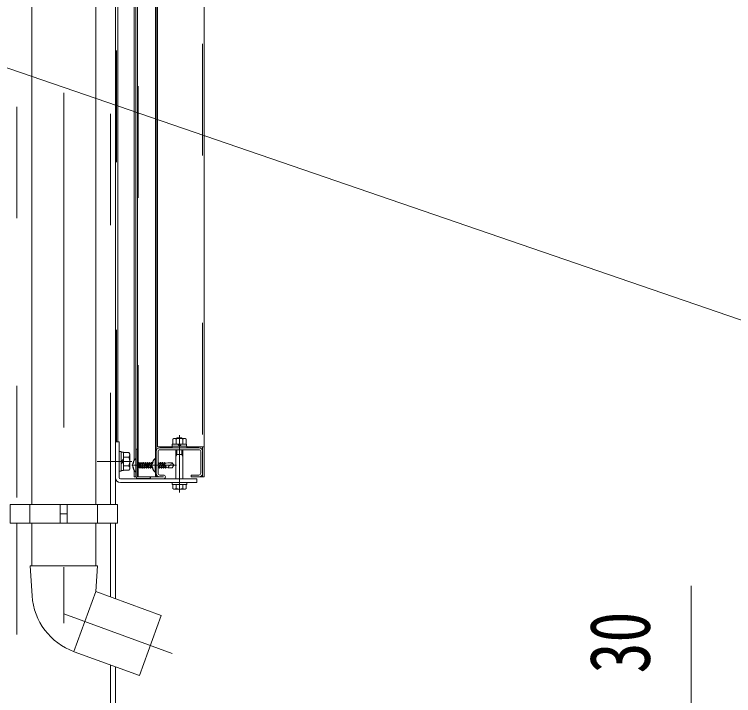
# Model space of a CAD drawing. Units: millimetres, scale not verified. Extents: x -27012 to 27023, y -10500 to 10500.
# Drawn here: x 21706 to 23253, y 1204 to 2668 of the extents above; entities that cross this region are included whole.
import ezdxf
from ezdxf.enums import TextEntityAlignment as Align

# ---------------------------------------------------------------- set-up
doc = ezdxf.new("R2010")
doc.units = ezdxf.units.MM
doc.header["$LTSCALE"] = 60
doc.linetypes.add('USER2', pattern=[10, 4, -6])
doc.linetypes.add('USER3', pattern=[24, 12, -5, 2, -5])
for name, color, linetype, lineweight in [('0-6_2-02BOLD', 7, 'Continuous', 18), ('0-7_2-12HIDDEN', 3, 'USER2', 18), ('0-8_2-22CENTER', 3, 'USER3', 18), ('0-9_2-42THIN', 4, 'Continuous', 18), ('0-A_2-52DIM', 3, 'Continuous', 18)]:
    doc.layers.add(name, color=color, linetype=linetype, lineweight=lineweight)
doc.styles.add('ＭＳ ゴシック', font='')
doc.styles.get('ＭＳ ゴシック').set_extended_font_data('MS Gothic')

msp = doc.modelspace()

# ---------------------------------------------------------------- linework, layer by layer
at = {"layer": '0-6_2-02BOLD'}
for p, q in [((21743.12, 6069.93), (21743.12, 1614.93)), ((21880.62, 6069.93), (21880.62, 1614.93)), ((21923.24, 1614.93), (21923.24, 6069.93)), ((22113.75, 1673.93), (22113.75, 3869.93)), ((21970.75, 1673.93), (21970.75, 3858.93)), ((22009.5, 1673.93), (22009.5, 3858.93)), ((22010.75, 1673.93), (22010.75, 3861.93)), ((21963.75, 1710.35), (21963.74, 3822.51)), ((21966.75, 3819.29), (21966.75, 1713.57)), ((22013.75, 1738.93), (22013.74, 3804.93)), ((21928.19, 3790.43), (21928.19, 1749.43)), ((21923.25, 1749.43), (21931.25, 1749.43)), ((21931.25, 1672.43), (21931.25, 1749.43)), ((22048.5, 1756.68), (22046.31, 1755.42)), ((22046.31, 1755.42), (22046.31, 1744.18)), ((22053.53, 1755.42), (22053.53, 1744.18)), ((22054.5, 1756.68), (22055.75, 1757.93)), ((22065.75, 1757.93), (22055.75, 1757.93)), ((22065.75, 1757.93), (22067, 1756.68)), ((22067.97, 1755.42), (22067.97, 1744.18)), ((21970.75, 1733.43), (21967.75, 1733.43)), ((22045.12, 1738.93), (22013.75, 1738.93)), ((22102.75, 1736.43), (22018.75, 1736.43)), ((22045.12, 1740.43), (22045.12, 1736.43)), ((22045.5, 1744.18), (22076, 1744.18)), ((22045.5, 1740.43), (22045.5, 1744.18)), ((22060.75, 1740.43), (22057, 1744.18)), ((22060.75, 1744.18), (22064.5, 1740.43)), ((22076, 1740.43), (22076, 1744.18)), ((22113.75, 1738.93), (22076.38, 1738.93)), ((22110.75, 1738.93), (22110.75, 1673.93)), ((21940.25, 1726.93), (21935.25, 1726.93)), ((21940.25, 1687.93), (21940.25, 1726.93)), ((21952.25, 1726.2), (21940.25, 1726.2)), ((21954, 1723.18), (21952.25, 1726.2)), ((21954, 1691.68), (21954, 1723.18)), ((22014.75, 1728.43), (22014.75, 1681.93)), ((22018.75, 1732.43), (22102.75, 1732.43)), ((22053.25, 1732.43), (22053.25, 1669.93)), ((22053.25, 1722.28), (22068.25, 1722.28)), ((22068.25, 1732.43), (22068.25, 1669.93)), ((22106.75, 1681.93), (22106.75, 1728.43)), ((21935.25, 1707.43), (21940.25, 1712.43)), ((21940.25, 1707.43), (21935.25, 1702.43)), ((21952.25, 1716.81), (21940.25, 1716.81)), ((21966.88, 1713.68), (21967.75, 1713.68)), ((21966.88, 1684.18), (21966.88, 1713.68)), ((21972.5, 1693.93), (21974.75, 1703.93)), ((21974.25, 1705.18), (21973.25, 1705.18)), ((21974.75, 1703.93), (21977.25, 1703.93)), ((21977.25, 1703.93), (21975, 1693.93)), ((21975.5, 1692.68), (21977.75, 1705.18)), ((21978.75, 1705.18), (21976.5, 1692.68)), ((21977, 1693.93), (21979.25, 1703.93)), ((21979.25, 1703.93), (21981.75, 1703.93)), ((21981.75, 1703.93), (21979.5, 1693.93)), ((21983.25, 1705.18), (21982.25, 1705.18)), ((21983.75, 1703.93), (21986.25, 1703.93)), ((21987.75, 1705.18), (21985.5, 1692.68)), ((21986, 1693.93), (21988.25, 1703.93)), ((21987.75, 1705.18), (21986.75, 1705.18)), ((21988.25, 1703.93), (21987.75, 1705.18)), ((21988.25, 1703.93), (21990.75, 1703.93)), ((21990.75, 1703.93), (21988.5, 1693.93)), ((21989, 1692.68), (21991.25, 1705.18)), ((21992.25, 1705.18), (21990, 1692.68)), ((21990.5, 1693.93), (21992.75, 1703.93)), ((21991.25, 1705.18), (21990.75, 1703.93)), ((21992.25, 1705.18), (21991.25, 1705.18)), ((21992.75, 1703.93), (21992.25, 1705.18)), ((21993.5, 1692.68), (21995.75, 1705.18)), ((21996.75, 1705.18), (21994.5, 1692.68)), ((21998, 1692.68), (22000.25, 1705.18)), ((22001.24, 1705.18), (21999, 1692.68)), ((22008.63, 1713.68), (22009.5, 1713.68)), ((22008.63, 1684.18), (22008.63, 1713.68)), ((22016, 1705.18), (22014.75, 1698.23)), ((22014.75, 1703.79), (22015, 1705.18)), ((22014.75, 1696.15), (22016.5, 1703.93)), ((22016.5, 1703.93), (22016, 1705.18)), ((22016.5, 1703.93), (22019, 1703.93)), ((22019, 1703.93), (22016.75, 1693.93)), ((22020.5, 1705.18), (22018.25, 1692.68)), ((22018.75, 1693.93), (22021, 1703.93)), ((22021, 1703.93), (22020.5, 1705.18)), ((22021, 1703.93), (22023.5, 1703.93)), ((22025.5, 1703.93), (22028, 1703.93)), ((22028, 1703.93), (22025.75, 1693.93)), ((22026.25, 1692.68), (22028.5, 1705.18)), ((22027.75, 1693.93), (22030, 1703.93)), ((22030, 1703.93), (22032.25, 1703.93)), ((22032.25, 1703.93), (22036, 1704.43)), ((22036, 1704.43), (22045.32, 1704.43)), ((21940.25, 1687.93), (21935.25, 1687.93)), ((21952.26, 1698.05), (21940.25, 1698.05)), ((21963.75, 1673.93), (21963.75, 1687.52)), ((21971, 1692.68), (21972, 1692.68)), ((21972, 1692.68), (21972.5, 1693.93)), ((21980, 1692.68), (21981, 1692.68)), ((21981, 1692.68), (21981.5, 1693.93)), ((21981.5, 1693.93), (21984, 1693.93)), ((21984.5, 1692.68), (21985.5, 1692.68)), ((21985.5, 1692.68), (21986, 1693.93)), ((21986, 1693.93), (21988.5, 1693.93)), ((21988.5, 1693.93), (21989, 1692.68)), ((21989, 1692.68), (21990, 1692.68)), ((21990, 1692.68), (21990.5, 1693.93)), ((21990.5, 1693.93), (21993, 1693.93)), ((21993, 1693.93), (21993.5, 1692.68)), ((21993.5, 1692.68), (21994.5, 1692.68)), ((21994.5, 1692.68), (21995, 1693.93)), ((21995, 1693.93), (21997.5, 1693.93)), ((21997.5, 1693.93), (21998, 1692.68)), ((21998, 1692.68), (21999, 1692.68)), ((21999, 1692.68), (21999.5, 1693.93)), ((21999.5, 1693.93), (22002, 1693.93)), ((22002.19, 1694.81), (22002, 1693.93)), ((22002, 1693.93), (22002.5, 1692.68)), ((22002.5, 1692.68), (22002.6, 1693.26)), ((22002.5, 1692.68), (22002.79, 1692.68)), ((22017.25, 1692.68), (22018.25, 1692.68)), ((22018.25, 1692.68), (22018.75, 1693.93)), ((22018.75, 1693.93), (22021.25, 1693.93)), ((22021.75, 1692.68), (22022.75, 1692.68)), ((22023.25, 1693.93), (22025.75, 1693.93)), ((22025.75, 1693.93), (22026.25, 1692.68)), ((22026.25, 1692.68), (22027.25, 1692.68)), ((22027.25, 1692.68), (22027.75, 1693.93)), ((22027.75, 1693.93), (22030.25, 1693.93)), ((22030.25, 1693.93), (22031.87, 1698.93)), ((22030.75, 1692.68), (22031.87, 1698.93)), ((22031.75, 1692.68), (22031.87, 1698.93)), ((22031.87, 1698.93), (22032.25, 1693.93)), ((22032.25, 1693.93), (22036, 1693.43)), ((22036, 1693.43), (22045.32, 1693.43)), ((22048.5, 1698.93), (22045.32, 1693.43)), ((21935.25, 1686.18), (21931.25, 1686.18)), ((21966.75, 1684.29), (21966.75, 1673.93)), ((21966.88, 1684.18), (21967.75, 1684.18)), ((22026.75, 1673.93), (21970.75, 1673.93)), ((21998.25, 1669.93), (21998.25, 1673.93)), ((22008.63, 1684.18), (22009.5, 1684.18)), ((22018.75, 1677.93), (22026.75, 1677.93)), ((22085.75, 1677.93), (22085.75, 1673.93)), ((22085.75, 1677.93), (22102.75, 1677.93)), ((22085.75, 1673.93), (22113.75, 1673.93)), ((22098.25, 1669.93), (21933.75, 1669.93)), ((21933.75, 1661.93), (22098.25, 1661.93)), ((22045.12, 1657.93), (22045.12, 1661.93)), ((22053.53, 1649.19), (22053.53, 1657.93)), ((22067.97, 1649.19), (22067.97, 1657.93)), ((22075.18, 1649.19), (22075.18, 1657.93)), ((22098.25, 1669.93), (22098.25, 1661.93)), ((22048.5, 1647.93), (22073, 1647.93)), ((22073, 1647.93), (22075.18, 1649.19)), ((21696.5, 1614.93), (21927.25, 1614.93)), ((21739.12, 1614.93), (21739.12, 1574.93)), ((21804.25, 1614.93), (21804.25, 1574.93)), ((21819.5, 1614.93), (21819.5, 1574.93)), ((21884.62, 1614.93), (21884.62, 1574.93)), ((21927.25, 1614.93), (21927.25, 1574.93)), ((21804.25, 1594.93), (21819.5, 1594.93)), ((21743.12, 1574.93), (21743.12, 1482.66)), ((21880.62, 1574.93), (21880.62, 1482.66)), ((21923.24, 1574.93), (21923.24, 1412.15)), ((21739.37, 1482.66), (21884.38, 1482.66)), ((21743.77, 1418.17), (21739.37, 1482.66)), ((21880.62, 1427.66), (21833.6, 1298.45)), ((21834.3, 1298.2), (21974.55, 1247.15)), ((21923.24, 1265.83), (21923.24, 969.93))]:
    msp.add_line(p, q, dxfattribs=at)
for points in [[(22048.5, 1756.68), (22073, 1756.68), (22075.18, 1755.42), (22075.18, 1744.18)], [(21963.75, 1673.93), (21967.75, 1673.93), (21967.75, 1733.43)], [(22045.12, 1740.43), (22076.38, 1740.43), (22076.38, 1736.43)], [(21935.25, 1686.18), (21935.25, 1728.68), (21931.25, 1728.68)], [(21970.75, 1693.31), (21971, 1692.68), (21973.25, 1705.18), (21972.75, 1703.93)], [(21970.75, 1703.93), (21972.75, 1703.93), (21970.75, 1695.04)], [(21974.75, 1703.93), (21974.25, 1705.18), (21972, 1692.68)], [(21979.25, 1703.93), (21978.75, 1705.18), (21977.75, 1705.18), (21977.25, 1703.93)], [(21980, 1692.68), (21982.25, 1705.18), (21981.75, 1703.93)], [(21981.5, 1693.93), (21983.75, 1703.93), (21983.25, 1705.18), (21981, 1692.68)], [(21992.75, 1703.93), (21995.25, 1703.93), (21993, 1693.93)], [(21995, 1693.93), (21997.25, 1703.93), (21999.75, 1703.93)], [(21997.25, 1703.93), (21996.75, 1705.18), (21995.75, 1705.18), (21995.25, 1703.93)], [(22001.74, 1703.93), (22001.24, 1705.18), (22000.25, 1705.18), (21999.75, 1703.93), (21997.5, 1693.93)], [(21999.5, 1693.93), (22001.74, 1703.93), (22002.41, 1703.93)], [(22014.75, 1693.93), (22016.75, 1693.93), (22017.25, 1692.68), (22019.5, 1705.18)], [(22016, 1705.18), (22015, 1705.18), (22014.75, 1704.56)], [(22020.5, 1705.18), (22019.5, 1705.18), (22019, 1703.93)], [(22023.5, 1703.93), (22021.25, 1693.93), (22021.75, 1692.68), (22024, 1705.18)], [(22025, 1705.18), (22024, 1705.18), (22023.5, 1703.93)], [(22030, 1703.93), (22029.5, 1705.18), (22027.25, 1692.68)], [(22029.5, 1705.18), (22028.5, 1705.18), (22028, 1703.93)], [(22042.15, 1698.93), (22048.5, 1698.93), (22045.32, 1704.43)], [(21954, 1691.68), (21952.25, 1688.67), (21940.25, 1688.67)], [(21972.5, 1693.93), (21975, 1693.93), (21975.5, 1692.68), (21976.5, 1692.68)], [(21976.5, 1692.68), (21977, 1693.93), (21979.5, 1693.93), (21980, 1692.68)], [(22030.25, 1693.93), (22030.75, 1692.68), (22031.75, 1692.68), (22032.25, 1693.93)], [(21970.75, 1670.93), (21997.75, 1670.93), (21997.75, 1673.93)], [(22045.12, 1657.93), (22076.38, 1657.93), (22076.38, 1661.93)], [(22048.5, 1647.93), (22046.31, 1649.19), (22046.31, 1657.93)], [(21696.5, 1614.93), (21696.5, 1574.93), (21927.25, 1574.93)], [(21884.37, 1482.66), (21880.62, 1427.66), (22021.58, 1376.36), (21974.55, 1247.15)]]:
    msp.add_lwpolyline(points, dxfattribs=at)
for points in [[(21984.5, 1692.68), (21986.75, 1705.18), (21986.25, 1703.93), (21984, 1693.93)], [(22025.5, 1703.93), (22025, 1705.18), (22022.75, 1692.68), (22023.25, 1693.93)]]:
    msp.add_lwpolyline(points, close=True, dxfattribs=at)
for centre, radius, start, end in [((22049.92, 1750.89), 5.79, 51.46857, 90), ((22060.75, 1735.41), 21.27, 70.17088, 109.83133), ((22071.57, 1750.89), 5.79, 90, 128.54623), ((22018.75, 1728.43), 8, 90, 180), ((22102.75, 1728.43), 8, 0, 90), ((21946.81, 1721.5), 7.19, 319.27318, 360), ((22018.75, 1728.43), 4, 90, 180), ((22102.75, 1728.43), 4, 0, 90), ((21927.85, 1707.43), 26.15, 338.9763, 21.02541), ((21969.62, 1698.93), 9.62, 137.75343, 222.24657), ((21979.25, 1698.93), 19.25, 129.98311, 230.01689), ((22011.37, 1698.93), 9.62, 137.75343, 222.24657), ((22021, 1698.93), 19.25, 129.98311, 230.01689), ((22048.5, 1698.93), 6.35, 120.0002, 180), ((21946.81, 1693.36), 7.19, 0, 40.72961), ((22043.69, 1691.02), 8.06, 101.01431, 162.60643), ((21933.75, 1672.43), 10.5, 180, 270), ((21933.75, 1672.43), 2.5, 180, 270), ((21970.75, 1673.93), 3, 180, 270), ((22018.75, 1681.93), 8, 180, 270), ((22018.75, 1681.93), 4, 180, 270), ((22026.75, 1673.93), 4, 270, 90), ((22102.75, 1681.93), 4, 270, 0), ((22102.75, 1681.93), 8, 270, 0), ((22049.92, 1653.73), 5.79, 270, 308.53143), ((22060.75, 1669.21), 21.27, 250.16867, 289.82912), ((22071.57, 1653.72), 5.79, 231.45377, 270), ((21880.95, 1427.54), 137.5, 183.90576, 250.16731)]:
    msp.add_arc(centre, radius, start, end, dxfattribs=at)
at = {"layer": '0-7_2-12HIDDEN'}
for p, q in [((21710.99, 6069.93), (21710.99, 1614.93)), ((21912.74, 1614.93), (21912.74, 6069.93)), ((21972, 1673.93), (21972, 3858.93)), ((22110.74, 3804.93), (22110.75, 1738.93)), ((21925.19, 3790.43), (21925.19, 1749.43)), ((21711, 1574.93), (21711, 969.93)), ((21912.75, 1574.93), (21912.75, 1415.97)), ((21912.75, 1269.65), (21912.75, 969.93))]:
    msp.add_line(p, q, dxfattribs=at)
at = {"layer": '0-8_2-22CENTER'}
for p, q in [((21811.87, 6819.93), (21811.87, -1305.07)), ((22060.75, 1640.67), (22060.75, 1764.04)), ((21958.63, 1707.43), (21884, 1707.43)), ((21958.15, 1698.93), (22054.27, 1698.93)), ((21811.87, 1379.52), (22045.05, 1294.65))]:
    msp.add_line(p, q, dxfattribs=at)
at = {"layer": '0-9_2-42THIN'}
for p, q in [((22055.25, 1722.28), (22053.25, 1718.81)), ((22055.25, 1722.28), (22055.25, 1732.43)), ((22066.25, 1722.28), (22066.25, 1732.43)), ((22066.25, 1722.28), (22068.25, 1718.81))]:
    msp.add_line(p, q, dxfattribs=at)
at = {"layer": '0-A_2-52DIM'}
for p, q in [((23911.87, 1789.93), (21435.6, 2640.96)), ((23161.87, 1032.16), (23161.87, 1439.93))]:
    msp.add_line(p, q, dxfattribs=at)

# ---------------------------------------------------------------- texts
at = {"layer": '0-A_2-52DIM', "color": 7, "style": 'ＭＳ ゴシック', "width": 0.75}
msp.add_text('30', height=130.2, rotation=90, dxfattribs=at).set_placement((23111.87, 1251.62), align=Align.BOTTOM_LEFT)

doc.saveas('drawing.dxf')
